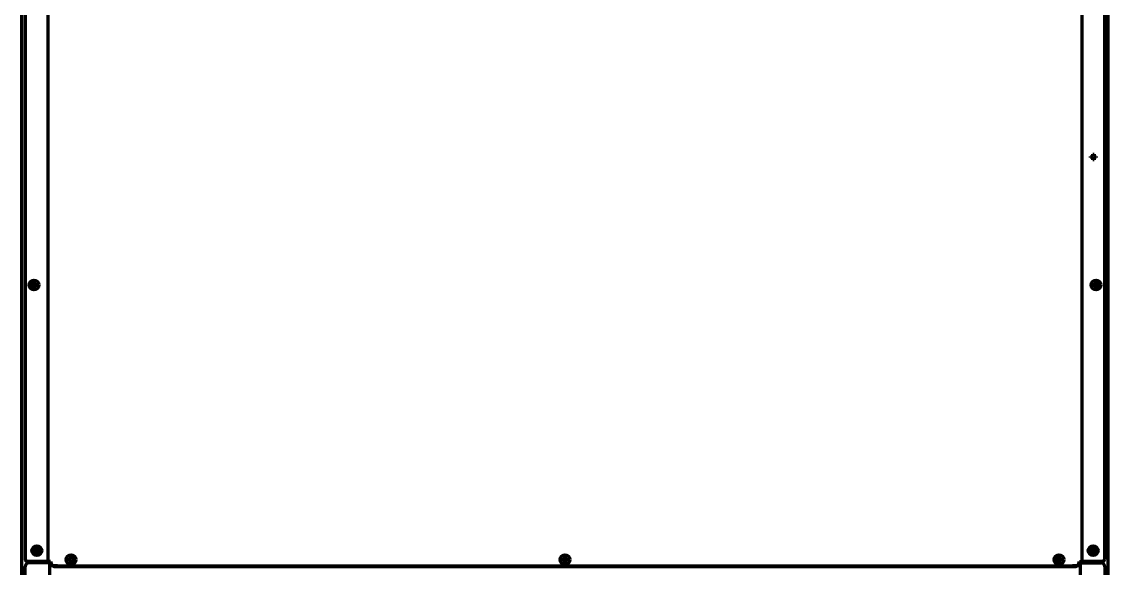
# Model space of a CAD drawing. Header units: inches. Extents: x -2983 to 7024, y 422 to 5529.
# Drawn here: x 6096 to 6988, y 2607 to 3055 of the extents above; entities that cross this region are included whole.
import ezdxf

# ---------------------------------------------------------------- set-up
doc = ezdxf.new("R2010")
doc.units = ezdxf.units.IN

msp = doc.modelspace()

# ---------------------------------------------------------------- linework, layer by layer
at = {"linetype": 'Continuous', "lineweight": 70}
for p, q in [((6095.62, 2273.89), (6095.62, 3925.41)), ((6987.62, 2273.89), (6987.62, 3925.41)), ((6098.42, 3915.47), (6098.42, 2614.49)), ((6117.32, 2612.49), (6117.32, 3910.54)), ((6965.92, 3910.54), (6965.92, 2612.49)), ((6984.82, 2614.49), (6984.82, 3915.47)), ((6973.12, 2944.29), (6973.12, 2944.79)), ((6973.12, 2943.79), (6973.12, 2944.29)), ((6977.72, 2944.79), (6977.72, 2944.29)), ((6977.72, 2944.29), (6977.72, 2943.79)), ((6103.32, 2839.29), (6103.32, 2839.79)), ((6103.32, 2838.79), (6103.32, 2839.29)), ((6107.92, 2839.79), (6107.92, 2839.29)), ((6107.92, 2839.29), (6107.92, 2838.79)), ((6975.32, 2839.29), (6975.32, 2839.79)), ((6975.32, 2838.79), (6975.32, 2839.29)), ((6979.92, 2839.79), (6979.92, 2839.29)), ((6979.92, 2839.29), (6979.92, 2838.79)), ((6105.72, 2621.29), (6105.72, 2621.79)), ((6105.72, 2620.79), (6105.72, 2621.29)), ((6110.32, 2621.79), (6110.32, 2621.29)), ((6110.32, 2621.29), (6110.32, 2620.79)), ((6133.82, 2613.89), (6133.82, 2614.39)), ((6133.82, 2613.39), (6133.82, 2613.89)), ((6138.42, 2614.39), (6138.42, 2613.89)), ((6138.42, 2613.89), (6138.42, 2613.39)), ((6539.32, 2613.89), (6539.32, 2614.39)), ((6539.32, 2613.39), (6539.32, 2613.89)), ((6543.92, 2614.39), (6543.92, 2613.89)), ((6543.92, 2613.89), (6543.92, 2613.39)), ((6944.82, 2613.89), (6944.82, 2614.39)), ((6944.82, 2613.39), (6944.82, 2613.89)), ((6949.42, 2614.39), (6949.42, 2613.89)), ((6949.42, 2613.89), (6949.42, 2613.39)), ((6972.92, 2621.29), (6972.92, 2621.79)), ((6972.92, 2620.79), (6972.92, 2621.29)), ((6977.52, 2621.79), (6977.52, 2621.29)), ((6977.52, 2621.29), (6977.52, 2620.79)), ((6098.42, 2299.49), (6098.42, 2608.19)), ((6116.32, 2612.49), (6100.42, 2612.49)), ((6117.62, 2611.19), (6101.42, 2611.19)), ((6116.32, 2612.49), (6117.32, 2612.49)), ((6119.12, 2612.49), (6117.32, 2612.49)), ((6118.62, 2611.19), (6117.62, 2611.19)), ((6118.62, 2294.69), (6118.62, 2612.49)), ((6119.12, 2612.49), (6120.1, 2609.81)), ((6121.98, 2610.23), (6121.98, 2609.23)), ((6121.98, 2609.23), (6121.98, 2609.05)), ((6121.98, 2609.05), (6121.98, 2608.25)), ((6124.98, 2608.94), (6958.27, 2608.94)), ((6124.98, 2608.14), (6958.27, 2608.14)), ((6961.27, 2610.23), (6961.27, 2609.23)), ((6961.27, 2609.23), (6961.27, 2609.05)), ((6961.27, 2609.05), (6961.27, 2608.25)), ((6963.15, 2609.81), (6964.12, 2612.49)), ((6964.12, 2612.49), (6965.92, 2612.49)), ((6964.62, 2612.49), (6964.62, 2294.69)), ((6964.62, 2611.19), (6965.62, 2611.19)), ((6965.62, 2611.19), (6981.82, 2611.19)), ((6966.92, 2612.49), (6965.92, 2612.49)), ((6982.82, 2612.49), (6966.92, 2612.49)), ((6984.82, 2608.19), (6984.82, 2299.49))]:
    msp.add_line(p, q, dxfattribs=at)
for centre in [(6105.62, 2839.29), (6977.62, 2839.29), (6108.02, 2621.29), (6975.22, 2621.29), (6136.12, 2613.89), (6541.62, 2613.89), (6947.12, 2613.89)]:
    msp.add_circle(centre, 4, dxfattribs=at)
for centre, radius, start, end in [((6100.42, 2614.49), 2, 180, 270), ((6982.82, 2614.49), 2, 270, 0), ((6101.42, 2608.19), 3, 90, 180), ((6121.98, 2610.49), 2, 200, 270), ((6961.27, 2610.49), 2, 270, 340), ((6981.82, 2608.19), 3, 0, 90)]:
    msp.add_arc(centre, radius, start, end, dxfattribs=at)
for centre, major_axis, start_param, end_param in [((6124.98, 2609.05), (-3, 0), 0, 1.570796), ((6124.98, 2608.25), (3, 0), 3.141593, 4.712389), ((6958.27, 2609.05), (-3, 0), 1.570796, 3.141593), ((6958.27, 2608.25), (3, 0), 4.712389, 6.283185)]:
    msp.add_ellipse(centre, major_axis=major_axis, ratio=0.034899, start_param=start_param, end_param=end_param, dxfattribs=at)
for points in [[(6973.12, 2944.79), (6973.33, 2944.79), (6973.54, 2944.79), (6973.86, 2944.79), (6973.97, 2944.79), (6974.2, 2944.79), (6974.31, 2944.79), (6974.42, 2944.79)], [(6975.92, 2946.59), (6975.92, 2946.39), (6975.92, 2946.18), (6975.92, 2945.85), (6975.92, 2945.74), (6975.92, 2945.52), (6975.92, 2945.41), (6975.92, 2945.29)], [(6977.72, 2943.79), (6977.52, 2943.79), (6977.31, 2943.79), (6976.99, 2943.79), (6976.88, 2943.79), (6976.65, 2943.79), (6976.54, 2943.79), (6976.42, 2943.79)], [(6974.92, 2941.99), (6974.92, 2942.19), (6974.92, 2942.4), (6974.92, 2942.73), (6974.92, 2942.84), (6974.92, 2943.06), (6974.92, 2943.18), (6974.92, 2943.29)], [(6103.32, 2839.79), (6103.53, 2839.79), (6103.74, 2839.79), (6104.06, 2839.79), (6104.17, 2839.79), (6104.4, 2839.79), (6104.51, 2839.79), (6104.62, 2839.79)], [(6105.12, 2836.99), (6105.12, 2837.19), (6105.12, 2837.4), (6105.12, 2837.73), (6105.12, 2837.84), (6105.12, 2838.06), (6105.12, 2838.18), (6105.12, 2838.29)], [(6106.12, 2841.59), (6106.12, 2841.39), (6106.12, 2841.18), (6106.12, 2840.85), (6106.12, 2840.74), (6106.12, 2840.52), (6106.12, 2840.41), (6106.12, 2840.29)], [(6107.92, 2838.79), (6107.72, 2838.79), (6107.51, 2838.79), (6107.19, 2838.79), (6107.08, 2838.79), (6106.85, 2838.79), (6106.74, 2838.79), (6106.62, 2838.79)], [(6975.32, 2839.79), (6975.53, 2839.79), (6975.74, 2839.79), (6976.06, 2839.79), (6976.17, 2839.79), (6976.4, 2839.79), (6976.51, 2839.79), (6976.62, 2839.79)], [(6977.12, 2836.99), (6977.12, 2837.19), (6977.12, 2837.4), (6977.12, 2837.73), (6977.12, 2837.84), (6977.12, 2838.06), (6977.12, 2838.18), (6977.12, 2838.29)], [(6978.12, 2841.59), (6978.12, 2841.39), (6978.12, 2841.18), (6978.12, 2840.85), (6978.12, 2840.74), (6978.12, 2840.52), (6978.12, 2840.41), (6978.12, 2840.29)], [(6979.92, 2838.79), (6979.72, 2838.79), (6979.51, 2838.79), (6979.19, 2838.79), (6979.08, 2838.79), (6978.85, 2838.79), (6978.74, 2838.79), (6978.62, 2838.79)], [(6108.52, 2623.59), (6108.52, 2623.39), (6108.52, 2623.18), (6108.52, 2622.85), (6108.52, 2622.74), (6108.52, 2622.52), (6108.52, 2622.41), (6108.52, 2622.29)], [(6975.72, 2623.59), (6975.72, 2623.39), (6975.72, 2623.18), (6975.72, 2622.85), (6975.72, 2622.74), (6975.72, 2622.52), (6975.72, 2622.41), (6975.72, 2622.29)], [(6105.72, 2621.79), (6105.93, 2621.79), (6106.14, 2621.79), (6106.46, 2621.79), (6106.57, 2621.79), (6106.8, 2621.79), (6106.91, 2621.79), (6107.02, 2621.79)], [(6107.52, 2618.99), (6107.52, 2619.19), (6107.52, 2619.4), (6107.52, 2619.73), (6107.52, 2619.84), (6107.52, 2620.06), (6107.52, 2620.18), (6107.52, 2620.29)], [(6110.32, 2620.79), (6110.12, 2620.79), (6109.91, 2620.79), (6109.59, 2620.79), (6109.48, 2620.79), (6109.25, 2620.79), (6109.14, 2620.79), (6109.02, 2620.79)], [(6133.82, 2614.39), (6134.03, 2614.39), (6134.24, 2614.39), (6134.56, 2614.39), (6134.67, 2614.39), (6134.9, 2614.39), (6135.01, 2614.39), (6135.12, 2614.39)], [(6136.62, 2616.19), (6136.62, 2615.99), (6136.62, 2615.78), (6136.62, 2615.45), (6136.62, 2615.34), (6136.62, 2615.12), (6136.62, 2615.01), (6136.62, 2614.89)], [(6539.32, 2614.39), (6539.53, 2614.39), (6539.74, 2614.39), (6540.06, 2614.39), (6540.17, 2614.39), (6540.4, 2614.39), (6540.51, 2614.39), (6540.62, 2614.39)], [(6542.12, 2616.19), (6542.12, 2615.99), (6542.12, 2615.78), (6542.12, 2615.45), (6542.12, 2615.34), (6542.12, 2615.12), (6542.12, 2615.01), (6542.12, 2614.89)], [(6944.82, 2614.39), (6945.03, 2614.39), (6945.24, 2614.39), (6945.56, 2614.39), (6945.67, 2614.39), (6945.9, 2614.39), (6946.01, 2614.39), (6946.12, 2614.39)], [(6947.62, 2616.19), (6947.62, 2615.99), (6947.62, 2615.78), (6947.62, 2615.45), (6947.62, 2615.34), (6947.62, 2615.12), (6947.62, 2615.01), (6947.62, 2614.89)], [(6972.92, 2621.79), (6973.13, 2621.79), (6973.34, 2621.79), (6973.66, 2621.79), (6973.77, 2621.79), (6974, 2621.79), (6974.11, 2621.79), (6974.22, 2621.79)], [(6974.72, 2618.99), (6974.72, 2619.19), (6974.72, 2619.4), (6974.72, 2619.73), (6974.72, 2619.84), (6974.72, 2620.06), (6974.72, 2620.18), (6974.72, 2620.29)], [(6977.52, 2620.79), (6977.32, 2620.79), (6977.11, 2620.79), (6976.79, 2620.79), (6976.68, 2620.79), (6976.45, 2620.79), (6976.34, 2620.79), (6976.22, 2620.79)], [(6135.62, 2611.59), (6135.62, 2611.79), (6135.62, 2612), (6135.62, 2612.33), (6135.62, 2612.44), (6135.62, 2612.66), (6135.62, 2612.78), (6135.62, 2612.89)], [(6138.42, 2613.39), (6138.22, 2613.39), (6138.01, 2613.39), (6137.69, 2613.39), (6137.58, 2613.39), (6137.35, 2613.39), (6137.24, 2613.39), (6137.12, 2613.39)], [(6541.12, 2611.59), (6541.12, 2611.79), (6541.12, 2612), (6541.12, 2612.33), (6541.12, 2612.44), (6541.12, 2612.66), (6541.12, 2612.78), (6541.12, 2612.89)], [(6543.92, 2613.39), (6543.72, 2613.39), (6543.51, 2613.39), (6543.19, 2613.39), (6543.08, 2613.39), (6542.85, 2613.39), (6542.74, 2613.39), (6542.62, 2613.39)], [(6946.62, 2611.59), (6946.62, 2611.79), (6946.62, 2612), (6946.62, 2612.33), (6946.62, 2612.44), (6946.62, 2612.66), (6946.62, 2612.78), (6946.62, 2612.89)], [(6949.42, 2613.39), (6949.22, 2613.39), (6949.01, 2613.39), (6948.69, 2613.39), (6948.58, 2613.39), (6948.35, 2613.39), (6948.24, 2613.39), (6948.12, 2613.39)]]:
    msp.add_open_spline(points, degree=3, knots=[0, 0, 0, 0, 0.5, 0.5, 0.75, 0.75, 1, 1, 1, 1], dxfattribs=at)
for points in [[(6974.42, 2943.79), (6974.37, 2943.79), (6974.26, 2943.79), (6974.1, 2943.79), (6973.94, 2943.79), (6973.79, 2943.79), (6973.63, 2943.79), (6973.48, 2943.79), (6973.31, 2943.79), (6973.19, 2943.79), (6973.12, 2943.79)], [(6974.42, 2944.79), (6974.45, 2944.82), (6974.5, 2944.86), (6974.57, 2944.93), (6974.64, 2945.01), (6974.71, 2945.08), (6974.78, 2945.15), (6974.85, 2945.22), (6974.9, 2945.27), (6974.92, 2945.29)], [(6974.92, 2943.29), (6974.9, 2943.32), (6974.85, 2943.37), (6974.77, 2943.44), (6974.7, 2943.51), (6974.63, 2943.58), (6974.56, 2943.65), (6974.49, 2943.72), (6974.45, 2943.77), (6974.42, 2943.79)], [(6974.92, 2945.29), (6974.92, 2945.35), (6974.92, 2945.45), (6974.92, 2945.62), (6974.92, 2945.77), (6974.92, 2945.93), (6974.92, 2946.08), (6974.92, 2946.24), (6974.92, 2946.4), (6974.92, 2946.53), (6974.92, 2946.59)], [(6974.92, 2946.59), (6975.09, 2946.59), (6975.42, 2946.59), (6975.76, 2946.59), (6975.92, 2946.59)], [(6975.92, 2945.29), (6975.95, 2945.27), (6976, 2945.21), (6976.08, 2945.14), (6976.15, 2945.07), (6976.22, 2945), (6976.29, 2944.93), (6976.36, 2944.86), (6976.4, 2944.82), (6976.42, 2944.79)], [(6976.42, 2943.79), (6976.4, 2943.77), (6976.35, 2943.72), (6976.28, 2943.65), (6976.21, 2943.58), (6976.14, 2943.51), (6976.07, 2943.44), (6976, 2943.36), (6975.95, 2943.32), (6975.92, 2943.29)], [(6976.42, 2944.79), (6976.48, 2944.79), (6976.59, 2944.79), (6976.75, 2944.79), (6976.91, 2944.79), (6977.06, 2944.79), (6977.21, 2944.79), (6977.37, 2944.79), (6977.54, 2944.79), (6977.66, 2944.79), (6977.72, 2944.79)], [(6975.92, 2941.99), (6975.76, 2941.99), (6975.42, 2941.99), (6975.09, 2941.99), (6974.92, 2941.99)], [(6975.92, 2943.29), (6975.92, 2943.24), (6975.92, 2943.13), (6975.92, 2942.97), (6975.92, 2942.81), (6975.92, 2942.65), (6975.92, 2942.5), (6975.92, 2942.35), (6975.92, 2942.18), (6975.92, 2942.06), (6975.92, 2941.99)], [(6104.62, 2838.79), (6104.57, 2838.79), (6104.46, 2838.79), (6104.3, 2838.79), (6104.14, 2838.79), (6103.99, 2838.79), (6103.83, 2838.79), (6103.68, 2838.79), (6103.51, 2838.79), (6103.39, 2838.79), (6103.32, 2838.79)], [(6104.62, 2839.79), (6104.65, 2839.82), (6104.7, 2839.86), (6104.77, 2839.93), (6104.84, 2840.01), (6104.91, 2840.08), (6104.98, 2840.15), (6105.05, 2840.22), (6105.1, 2840.27), (6105.12, 2840.29)], [(6105.12, 2838.29), (6105.1, 2838.32), (6105.05, 2838.37), (6104.97, 2838.44), (6104.9, 2838.51), (6104.83, 2838.58), (6104.76, 2838.65), (6104.69, 2838.72), (6104.65, 2838.77), (6104.62, 2838.79)], [(6105.12, 2840.29), (6105.12, 2840.35), (6105.12, 2840.45), (6105.12, 2840.62), (6105.12, 2840.77), (6105.12, 2840.93), (6105.12, 2841.08), (6105.12, 2841.24), (6105.12, 2841.4), (6105.12, 2841.53), (6105.12, 2841.59)], [(6105.12, 2841.59), (6105.29, 2841.59), (6105.62, 2841.59), (6105.96, 2841.59), (6106.12, 2841.59)], [(6106.12, 2836.99), (6105.96, 2836.99), (6105.62, 2836.99), (6105.29, 2836.99), (6105.12, 2836.99)], [(6106.12, 2840.29), (6106.15, 2840.27), (6106.2, 2840.21), (6106.28, 2840.14), (6106.35, 2840.07), (6106.42, 2840), (6106.49, 2839.93), (6106.56, 2839.86), (6106.6, 2839.82), (6106.62, 2839.79)], [(6106.62, 2838.79), (6106.6, 2838.77), (6106.55, 2838.72), (6106.48, 2838.65), (6106.41, 2838.58), (6106.34, 2838.51), (6106.27, 2838.44), (6106.2, 2838.36), (6106.15, 2838.32), (6106.12, 2838.29)], [(6106.12, 2838.29), (6106.12, 2838.24), (6106.12, 2838.13), (6106.12, 2837.97), (6106.12, 2837.81), (6106.12, 2837.65), (6106.12, 2837.5), (6106.12, 2837.35), (6106.12, 2837.18), (6106.12, 2837.06), (6106.12, 2836.99)], [(6106.62, 2839.79), (6106.68, 2839.79), (6106.79, 2839.79), (6106.95, 2839.79), (6107.11, 2839.79), (6107.26, 2839.79), (6107.41, 2839.79), (6107.57, 2839.79), (6107.74, 2839.79), (6107.86, 2839.79), (6107.92, 2839.79)], [(6976.62, 2838.79), (6976.57, 2838.79), (6976.46, 2838.79), (6976.3, 2838.79), (6976.14, 2838.79), (6975.99, 2838.79), (6975.83, 2838.79), (6975.68, 2838.79), (6975.51, 2838.79), (6975.39, 2838.79), (6975.32, 2838.79)], [(6976.62, 2839.79), (6976.65, 2839.82), (6976.7, 2839.86), (6976.77, 2839.93), (6976.84, 2840.01), (6976.91, 2840.08), (6976.98, 2840.15), (6977.05, 2840.22), (6977.1, 2840.27), (6977.12, 2840.29)], [(6977.12, 2838.29), (6977.1, 2838.32), (6977.05, 2838.37), (6976.97, 2838.44), (6976.9, 2838.51), (6976.83, 2838.58), (6976.76, 2838.65), (6976.69, 2838.72), (6976.65, 2838.77), (6976.62, 2838.79)], [(6977.12, 2840.29), (6977.12, 2840.35), (6977.12, 2840.45), (6977.12, 2840.62), (6977.12, 2840.77), (6977.12, 2840.93), (6977.12, 2841.08), (6977.12, 2841.24), (6977.12, 2841.4), (6977.12, 2841.53), (6977.12, 2841.59)], [(6977.12, 2841.59), (6977.29, 2841.59), (6977.62, 2841.59), (6977.96, 2841.59), (6978.12, 2841.59)], [(6978.12, 2836.99), (6977.96, 2836.99), (6977.62, 2836.99), (6977.29, 2836.99), (6977.12, 2836.99)], [(6978.12, 2840.29), (6978.15, 2840.27), (6978.2, 2840.21), (6978.28, 2840.14), (6978.35, 2840.07), (6978.42, 2840), (6978.49, 2839.93), (6978.56, 2839.86), (6978.6, 2839.82), (6978.62, 2839.79)], [(6978.62, 2838.79), (6978.6, 2838.77), (6978.55, 2838.72), (6978.48, 2838.65), (6978.41, 2838.58), (6978.34, 2838.51), (6978.27, 2838.44), (6978.2, 2838.36), (6978.15, 2838.32), (6978.12, 2838.29)], [(6978.12, 2838.29), (6978.12, 2838.24), (6978.12, 2838.13), (6978.12, 2837.97), (6978.12, 2837.81), (6978.12, 2837.65), (6978.12, 2837.5), (6978.12, 2837.35), (6978.12, 2837.18), (6978.12, 2837.06), (6978.12, 2836.99)], [(6978.62, 2839.79), (6978.68, 2839.79), (6978.79, 2839.79), (6978.95, 2839.79), (6979.11, 2839.79), (6979.26, 2839.79), (6979.41, 2839.79), (6979.57, 2839.79), (6979.74, 2839.79), (6979.86, 2839.79), (6979.92, 2839.79)], [(6107.52, 2622.29), (6107.52, 2622.35), (6107.52, 2622.45), (6107.52, 2622.62), (6107.52, 2622.77), (6107.52, 2622.93), (6107.52, 2623.08), (6107.52, 2623.24), (6107.52, 2623.4), (6107.52, 2623.53), (6107.52, 2623.59)], [(6107.52, 2623.59), (6107.69, 2623.59), (6108.02, 2623.59), (6108.36, 2623.59), (6108.52, 2623.59)], [(6974.72, 2622.29), (6974.72, 2622.35), (6974.72, 2622.45), (6974.72, 2622.62), (6974.72, 2622.77), (6974.72, 2622.93), (6974.72, 2623.08), (6974.72, 2623.24), (6974.72, 2623.4), (6974.72, 2623.53), (6974.72, 2623.59)], [(6974.72, 2623.59), (6974.89, 2623.59), (6975.22, 2623.59), (6975.56, 2623.59), (6975.72, 2623.59)], [(6107.02, 2620.79), (6106.97, 2620.79), (6106.86, 2620.79), (6106.7, 2620.79), (6106.54, 2620.79), (6106.39, 2620.79), (6106.23, 2620.79), (6106.08, 2620.79), (6105.91, 2620.79), (6105.79, 2620.79), (6105.72, 2620.79)], [(6107.02, 2621.79), (6107.05, 2621.82), (6107.1, 2621.86), (6107.17, 2621.93), (6107.24, 2622.01), (6107.31, 2622.08), (6107.38, 2622.15), (6107.45, 2622.22), (6107.5, 2622.27), (6107.52, 2622.29)], [(6107.52, 2620.29), (6107.5, 2620.32), (6107.45, 2620.37), (6107.37, 2620.44), (6107.3, 2620.51), (6107.23, 2620.58), (6107.16, 2620.65), (6107.09, 2620.72), (6107.05, 2620.77), (6107.02, 2620.79)], [(6108.52, 2618.99), (6108.36, 2618.99), (6108.02, 2618.99), (6107.69, 2618.99), (6107.52, 2618.99)], [(6108.52, 2622.29), (6108.55, 2622.27), (6108.6, 2622.21), (6108.68, 2622.14), (6108.75, 2622.07), (6108.82, 2622), (6108.89, 2621.93), (6108.96, 2621.86), (6109, 2621.82), (6109.02, 2621.79)], [(6109.02, 2620.79), (6109, 2620.77), (6108.95, 2620.72), (6108.88, 2620.65), (6108.81, 2620.58), (6108.74, 2620.51), (6108.67, 2620.44), (6108.6, 2620.36), (6108.55, 2620.32), (6108.52, 2620.29)], [(6108.52, 2620.29), (6108.52, 2620.24), (6108.52, 2620.13), (6108.52, 2619.97), (6108.52, 2619.81), (6108.52, 2619.65), (6108.52, 2619.5), (6108.52, 2619.35), (6108.52, 2619.18), (6108.52, 2619.06), (6108.52, 2618.99)], [(6109.02, 2621.79), (6109.08, 2621.79), (6109.19, 2621.79), (6109.35, 2621.79), (6109.51, 2621.79), (6109.66, 2621.79), (6109.81, 2621.79), (6109.97, 2621.79), (6110.14, 2621.79), (6110.26, 2621.79), (6110.32, 2621.79)], [(6135.12, 2614.39), (6135.15, 2614.42), (6135.2, 2614.46), (6135.27, 2614.53), (6135.34, 2614.61), (6135.41, 2614.68), (6135.48, 2614.75), (6135.55, 2614.82), (6135.6, 2614.87), (6135.62, 2614.89)], [(6135.62, 2614.89), (6135.62, 2614.95), (6135.62, 2615.05), (6135.62, 2615.22), (6135.62, 2615.37), (6135.62, 2615.53), (6135.62, 2615.68), (6135.62, 2615.84), (6135.62, 2616), (6135.62, 2616.13), (6135.62, 2616.19)], [(6135.62, 2616.19), (6135.79, 2616.19), (6136.12, 2616.19), (6136.46, 2616.19), (6136.62, 2616.19)], [(6136.62, 2614.89), (6136.65, 2614.87), (6136.7, 2614.81), (6136.78, 2614.74), (6136.85, 2614.67), (6136.92, 2614.6), (6136.99, 2614.53), (6137.06, 2614.46), (6137.1, 2614.42), (6137.12, 2614.39)], [(6137.12, 2614.39), (6137.18, 2614.39), (6137.29, 2614.39), (6137.45, 2614.39), (6137.61, 2614.39), (6137.76, 2614.39), (6137.91, 2614.39), (6138.07, 2614.39), (6138.24, 2614.39), (6138.36, 2614.39), (6138.42, 2614.39)], [(6540.62, 2614.39), (6540.65, 2614.42), (6540.7, 2614.46), (6540.77, 2614.53), (6540.84, 2614.61), (6540.91, 2614.68), (6540.98, 2614.75), (6541.05, 2614.82), (6541.1, 2614.87), (6541.12, 2614.89)], [(6541.12, 2614.89), (6541.12, 2614.95), (6541.12, 2615.05), (6541.12, 2615.22), (6541.12, 2615.37), (6541.12, 2615.53), (6541.12, 2615.68), (6541.12, 2615.84), (6541.12, 2616), (6541.12, 2616.13), (6541.12, 2616.19)], [(6541.12, 2616.19), (6541.29, 2616.19), (6541.62, 2616.19), (6541.96, 2616.19), (6542.12, 2616.19)], [(6542.12, 2614.89), (6542.15, 2614.87), (6542.2, 2614.81), (6542.28, 2614.74), (6542.35, 2614.67), (6542.42, 2614.6), (6542.49, 2614.53), (6542.56, 2614.46), (6542.6, 2614.42), (6542.62, 2614.39)], [(6542.62, 2614.39), (6542.68, 2614.39), (6542.79, 2614.39), (6542.95, 2614.39), (6543.11, 2614.39), (6543.26, 2614.39), (6543.41, 2614.39), (6543.57, 2614.39), (6543.74, 2614.39), (6543.86, 2614.39), (6543.92, 2614.39)], [(6946.12, 2614.39), (6946.15, 2614.42), (6946.2, 2614.46), (6946.27, 2614.53), (6946.34, 2614.61), (6946.41, 2614.68), (6946.48, 2614.75), (6946.55, 2614.82), (6946.6, 2614.87), (6946.62, 2614.89)], [(6946.62, 2614.89), (6946.62, 2614.95), (6946.62, 2615.05), (6946.62, 2615.22), (6946.62, 2615.37), (6946.62, 2615.53), (6946.62, 2615.68), (6946.62, 2615.84), (6946.62, 2616), (6946.62, 2616.13), (6946.62, 2616.19)], [(6946.62, 2616.19), (6946.79, 2616.19), (6947.12, 2616.19), (6947.46, 2616.19), (6947.62, 2616.19)], [(6947.62, 2614.89), (6947.65, 2614.87), (6947.7, 2614.81), (6947.78, 2614.74), (6947.85, 2614.67), (6947.92, 2614.6), (6947.99, 2614.53), (6948.06, 2614.46), (6948.1, 2614.42), (6948.12, 2614.39)], [(6948.12, 2614.39), (6948.18, 2614.39), (6948.29, 2614.39), (6948.45, 2614.39), (6948.61, 2614.39), (6948.76, 2614.39), (6948.91, 2614.39), (6949.07, 2614.39), (6949.24, 2614.39), (6949.36, 2614.39), (6949.42, 2614.39)], [(6974.22, 2620.79), (6974.17, 2620.79), (6974.06, 2620.79), (6973.9, 2620.79), (6973.74, 2620.79), (6973.59, 2620.79), (6973.43, 2620.79), (6973.28, 2620.79), (6973.11, 2620.79), (6972.99, 2620.79), (6972.92, 2620.79)], [(6974.22, 2621.79), (6974.25, 2621.82), (6974.3, 2621.86), (6974.37, 2621.93), (6974.44, 2622.01), (6974.51, 2622.08), (6974.58, 2622.15), (6974.65, 2622.22), (6974.7, 2622.27), (6974.72, 2622.29)], [(6974.72, 2620.29), (6974.7, 2620.32), (6974.65, 2620.37), (6974.57, 2620.44), (6974.5, 2620.51), (6974.43, 2620.58), (6974.36, 2620.65), (6974.29, 2620.72), (6974.25, 2620.77), (6974.22, 2620.79)], [(6975.72, 2618.99), (6975.56, 2618.99), (6975.22, 2618.99), (6974.89, 2618.99), (6974.72, 2618.99)], [(6975.72, 2622.29), (6975.75, 2622.27), (6975.8, 2622.21), (6975.88, 2622.14), (6975.95, 2622.07), (6976.02, 2622), (6976.09, 2621.93), (6976.16, 2621.86), (6976.2, 2621.82), (6976.22, 2621.79)], [(6976.22, 2620.79), (6976.2, 2620.77), (6976.15, 2620.72), (6976.08, 2620.65), (6976.01, 2620.58), (6975.94, 2620.51), (6975.87, 2620.44), (6975.8, 2620.36), (6975.75, 2620.32), (6975.72, 2620.29)], [(6975.72, 2620.29), (6975.72, 2620.24), (6975.72, 2620.13), (6975.72, 2619.97), (6975.72, 2619.81), (6975.72, 2619.65), (6975.72, 2619.5), (6975.72, 2619.35), (6975.72, 2619.18), (6975.72, 2619.06), (6975.72, 2618.99)], [(6976.22, 2621.79), (6976.28, 2621.79), (6976.39, 2621.79), (6976.55, 2621.79), (6976.71, 2621.79), (6976.86, 2621.79), (6977.01, 2621.79), (6977.17, 2621.79), (6977.34, 2621.79), (6977.46, 2621.79), (6977.52, 2621.79)], [(6135.12, 2613.39), (6135.07, 2613.39), (6134.96, 2613.39), (6134.8, 2613.39), (6134.64, 2613.39), (6134.49, 2613.39), (6134.33, 2613.39), (6134.18, 2613.39), (6134.01, 2613.39), (6133.89, 2613.39), (6133.82, 2613.39)], [(6135.62, 2612.89), (6135.6, 2612.92), (6135.55, 2612.97), (6135.47, 2613.04), (6135.4, 2613.11), (6135.33, 2613.18), (6135.26, 2613.25), (6135.19, 2613.32), (6135.15, 2613.37), (6135.12, 2613.39)], [(6136.62, 2611.59), (6136.46, 2611.59), (6136.12, 2611.59), (6135.79, 2611.59), (6135.62, 2611.59)], [(6137.12, 2613.39), (6137.1, 2613.37), (6137.05, 2613.32), (6136.98, 2613.25), (6136.91, 2613.18), (6136.84, 2613.11), (6136.77, 2613.04), (6136.7, 2612.96), (6136.65, 2612.92), (6136.62, 2612.89)], [(6136.62, 2612.89), (6136.62, 2612.84), (6136.62, 2612.73), (6136.62, 2612.57), (6136.62, 2612.41), (6136.62, 2612.25), (6136.62, 2612.1), (6136.62, 2611.95), (6136.62, 2611.78), (6136.62, 2611.66), (6136.62, 2611.59)], [(6540.62, 2613.39), (6540.57, 2613.39), (6540.46, 2613.39), (6540.3, 2613.39), (6540.14, 2613.39), (6539.99, 2613.39), (6539.83, 2613.39), (6539.68, 2613.39), (6539.51, 2613.39), (6539.39, 2613.39), (6539.32, 2613.39)], [(6541.12, 2612.89), (6541.1, 2612.92), (6541.05, 2612.97), (6540.97, 2613.04), (6540.9, 2613.11), (6540.83, 2613.18), (6540.76, 2613.25), (6540.69, 2613.32), (6540.65, 2613.37), (6540.62, 2613.39)], [(6542.12, 2611.59), (6541.96, 2611.59), (6541.62, 2611.59), (6541.29, 2611.59), (6541.12, 2611.59)], [(6542.62, 2613.39), (6542.6, 2613.37), (6542.55, 2613.32), (6542.48, 2613.25), (6542.41, 2613.18), (6542.34, 2613.11), (6542.27, 2613.04), (6542.2, 2612.96), (6542.15, 2612.92), (6542.12, 2612.89)], [(6542.12, 2612.89), (6542.12, 2612.84), (6542.12, 2612.73), (6542.12, 2612.57), (6542.12, 2612.41), (6542.12, 2612.25), (6542.12, 2612.1), (6542.12, 2611.95), (6542.12, 2611.78), (6542.12, 2611.66), (6542.12, 2611.59)], [(6946.12, 2613.39), (6946.07, 2613.39), (6945.96, 2613.39), (6945.8, 2613.39), (6945.64, 2613.39), (6945.49, 2613.39), (6945.33, 2613.39), (6945.18, 2613.39), (6945.01, 2613.39), (6944.89, 2613.39), (6944.82, 2613.39)], [(6946.62, 2612.89), (6946.6, 2612.92), (6946.55, 2612.97), (6946.47, 2613.04), (6946.4, 2613.11), (6946.33, 2613.18), (6946.26, 2613.25), (6946.19, 2613.32), (6946.15, 2613.37), (6946.12, 2613.39)], [(6947.62, 2611.59), (6947.46, 2611.59), (6947.12, 2611.59), (6946.79, 2611.59), (6946.62, 2611.59)], [(6948.12, 2613.39), (6948.1, 2613.37), (6948.05, 2613.32), (6947.98, 2613.25), (6947.91, 2613.18), (6947.84, 2613.11), (6947.77, 2613.04), (6947.7, 2612.96), (6947.65, 2612.92), (6947.62, 2612.89)], [(6947.62, 2612.89), (6947.62, 2612.84), (6947.62, 2612.73), (6947.62, 2612.57), (6947.62, 2612.41), (6947.62, 2612.25), (6947.62, 2612.1), (6947.62, 2611.95), (6947.62, 2611.78), (6947.62, 2611.66), (6947.62, 2611.59)]]:
    msp.add_open_spline(points, degree=3, dxfattribs=at)

doc.saveas('drawing.dxf')
